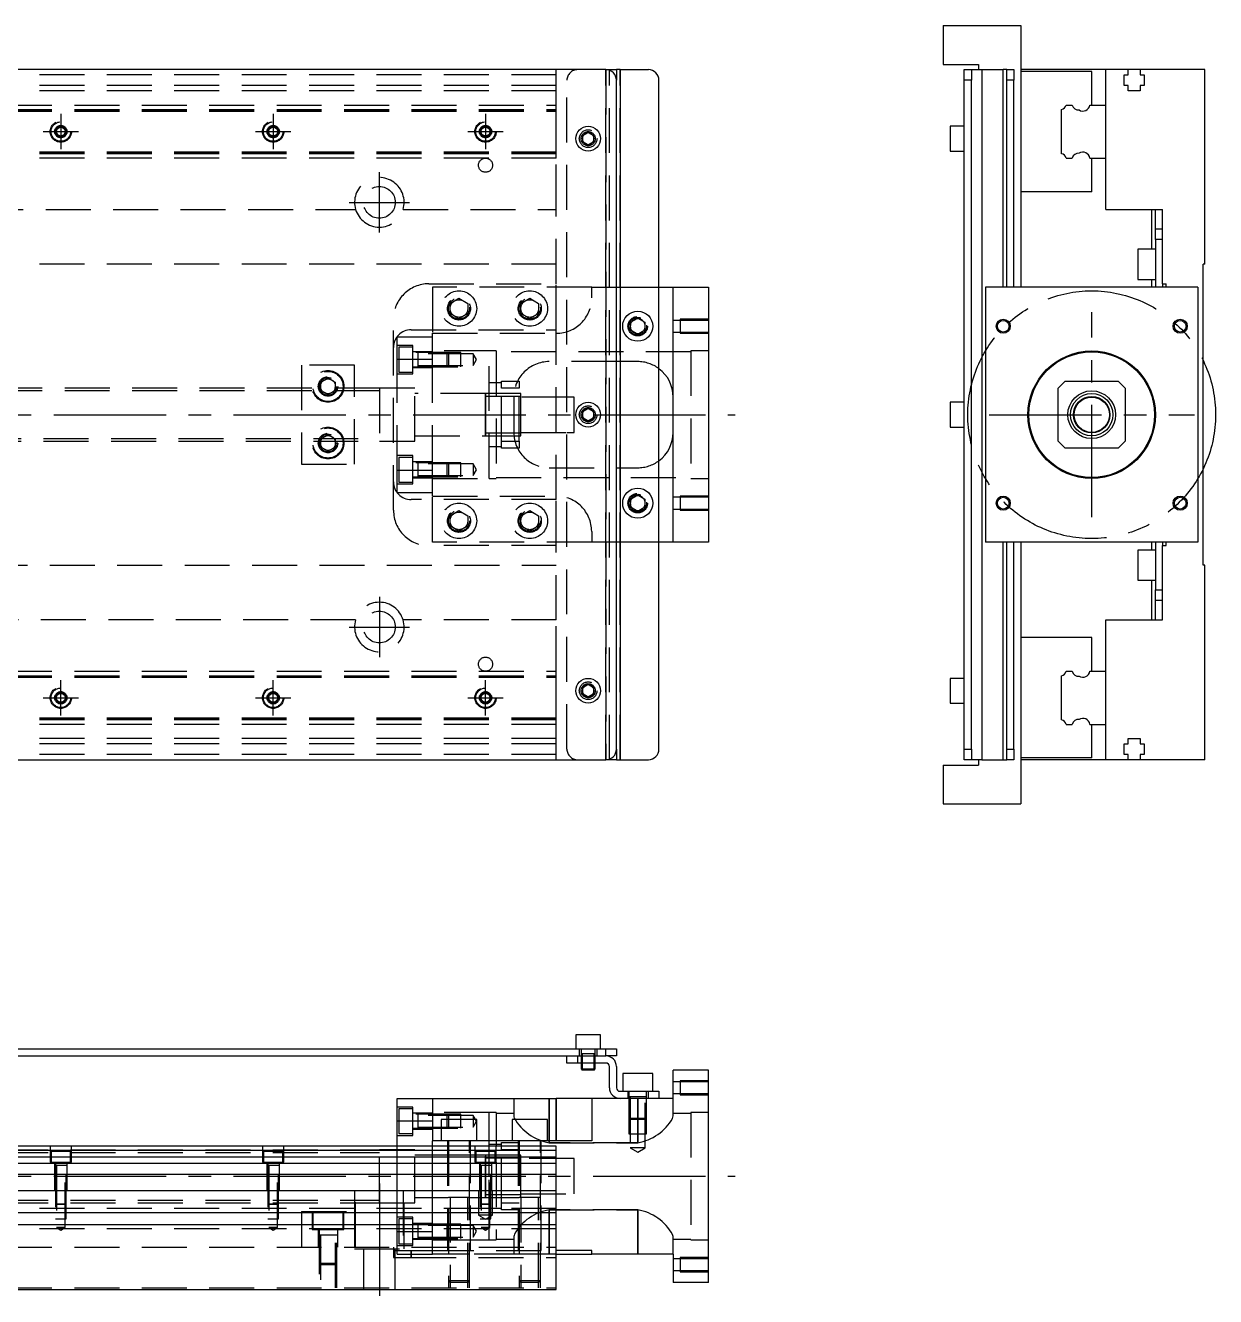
# Model space of a CAD drawing. Extents: x -21 to 663, y -288 to 112.
# Drawn here: x 327 to 663.3, y -249.2 to 110 of the extents above; entities that cross this region are included whole.
import ezdxf

# ---------------------------------------------------------------- set-up
doc = ezdxf.new("R2010")
doc.units = 0
doc.linetypes.add('CENTER', pattern=[50.8, 31.75, -6.35, 6.35, -6.35])
doc.linetypes.add('DASHED', pattern=[19.05, 12.7, -6.35])
doc.layers.get('0').update_dxf_attribs({"linetype": 'CONTINUOUS'})
doc.layers.add('CENTER', color=1, linetype='CENTER')

msp = doc.modelspace()

# ---------------------------------------------------------------- linework, layer by layer
at = {"color": 7, "linetype": 'CONTINUOUS'}
for p, q in [((586.27, 110), (586.27, 99)), ((586.27, 110), (608.27, 110)), ((608.27, 110), (608.27, 36)), ((491, 97.5), (3, 97.5)), ((491, 97.5), (494, 97.5)), ((494, 97.5), (494, 94.5)), ((495, 97.5), (494, 97.5)), ((495, 97.5), (495, -97.5)), ((495, 97.5), (503, 97.5)), ((586.27, 99), (596.27, 99)), ((592.27, 97.5), (594.27, 97.5)), ((592.27, 94.5), (592.27, 97.5)), ((594.27, 97.5), (597.27, 97.5)), ((594.27, 97.5), (594.27, 94.5)), ((596.27, 99), (596.27, 97.5)), ((597.27, 97.5), (597.27, -97.5)), ((597.27, 97.5), (603.27, 97.5)), ((603.27, 36), (603.27, 97.5)), ((604.27, 97.5), (603.27, 97.5)), ((604.27, 97.5), (606.27, 97.5)), ((604.27, 94.5), (604.27, 97.5)), ((606.27, 97.5), (606.27, 94.5)), ((632.27, 97.5), (608.27, 97.5)), ((628.27, 97), (608.27, 97)), ((628.27, 87.5), (628.27, 97)), ((632.27, 87.5), (632.27, 97.5)), ((638.57, 97.5), (632.27, 97.5)), ((641.97, 97.5), (638.57, 97.5)), ((638.57, 96), (638.57, 97.5)), ((641.97, 97.5), (641.97, 96)), ((660.27, 97.5), (641.97, 97.5)), ((660.27, 42.5), (660.27, 97.5)), ((494, -94.5), (494, 94.5)), ((506, -94.5), (506, 94.5)), ((594.27, 94.5), (592.27, 94.5)), ((592.27, -94.5), (592.27, 94.5)), ((594.27, -94.5), (594.27, 94.5)), ((606.27, 94.5), (604.27, 94.5)), ((604.27, 36), (604.27, 94.5)), ((606.27, 36), (606.27, 94.5)), ((637.42, 96), (638.57, 96)), ((637.42, 93), (637.42, 96)), ((641.97, 96), (643.12, 96)), ((643.12, 96), (643.12, 93)), ((638.57, 93), (637.42, 93)), ((638.57, 91.5), (638.57, 93)), ((641.97, 91.5), (638.57, 91.5)), ((641.97, 93), (641.97, 91.5)), ((643.12, 93), (641.97, 93)), ((619.77, 73.752272), (619.77, 86.247728)), ((621.022272, 87.5), (622.79668, 87.5)), ((627.747372, 87.5), (632.27, 87.5)), ((632.27, 72.5), (632.27, 87.5)), ((632.27, 72.5), (632.27, 87.5)), ((484.5, 78.866026), (486, 79.73205)), ((486, 79.73205), (487.5, 78.866026)), ((588.27, 81.5), (588.27, 78)), ((592.27, 81.5), (588.27, 81.5)), ((484.5, 77.133974), (484.5, 78.866026)), ((486, 76.26795), (484.5, 77.133974)), ((487.5, 77.133974), (486, 76.26795)), ((487.5, 78.866026), (487.5, 77.133974)), ((588.27, 78), (588.27, 74.5)), ((588.27, 74.5), (592.27, 74.5)), ((621.022272, 72.5), (622.79668, 72.5)), ((627.747372, 72.5), (632.27, 72.5)), ((628.27, 63), (628.27, 72.5)), ((632.27, 58), (632.27, 72.5)), ((628.27, 63), (608.27, 63)), ((632.27, 58), (648.27, 58)), ((645.27, 46.75), (645.27, 58)), ((646.27, 52.5), (646.27, 58)), ((648.27, 37), (648.27, 58)), ((646.27, 52.5), (648.27, 52.5)), ((646.27, 49.5), (646.27, 52.5)), ((641.27, 46.75), (641.27, 42.5)), ((646.27, 46.75), (641.27, 46.75)), ((648.27, 49.5), (646.27, 49.5)), ((646.27, 49.5), (646.27, 36)), ((641.27, 42.5), (641.27, 38.25)), ((660.27, 42.5), (659.77, 42.5)), ((659.77, -42.5), (659.77, 42.5)), ((506, 36), (510, 36)), ((510, 36), (520, 36)), ((510, -36), (510, 36)), ((520, 36), (520, -36)), ((658.27, 36), (598.27, 36)), ((598.27, 36), (598.27, -36)), ((641.27, 38.25), (646.27, 38.25)), ((645.27, 36), (645.27, 38.25)), ((648.27, 37), (649.27, 37)), ((648.27, 37), (648.27, 36)), ((649.27, 36), (649.27, 37)), ((658.27, 36), (658.27, -36)), ((498, 26.1547), (500, 27.309402)), ((498, 23.8453), (498, 26.1547)), ((500, 27.309402), (502, 26.1547)), ((502, 26.1547), (502, 23.8453)), ((500, 22.690598), (498, 23.8453)), ((502, 23.8453), (500, 22.690598)), ((620.77, 9.5), (618.77, 7.5)), ((618.77, -7.5), (618.77, 7.5)), ((620.77, 9.5), (635.77, 9.5)), ((637.77, 7.5), (635.77, 9.5)), ((637.77, 7.5), (637.77, -7.5)), ((484.5, 0.866026), (486, 1.73205)), ((484.5, -0.866026), (484.5, 0.866026)), ((486, 1.73205), (487.5, 0.866026)), ((487.5, 0.866026), (487.5, -0.866026)), ((588.27, 3.5), (588.27, 0)), ((592.27, 3.5), (588.27, 3.5)), ((588.27, 0), (588.27, -3.5)), ((486, -1.73205), (484.5, -0.866026)), ((487.5, -0.866026), (486, -1.73205)), ((588.27, -3.5), (592.27, -3.5)), ((618.77, -7.5), (620.77, -9.5)), ((635.77, -9.5), (620.77, -9.5)), ((635.77, -9.5), (637.77, -7.5)), ((498, -23.8453), (500, -22.690598)), ((498, -26.1547), (498, -23.8453)), ((500, -22.690598), (502, -23.8453)), ((502, -23.8453), (502, -26.1547)), ((500, -27.309402), (498, -26.1547)), ((502, -26.1547), (500, -27.309402)), ((510, -36), (506, -36)), ((520, -36), (510, -36)), ((658.27, -36), (598.27, -36)), ((603.27, -97.5), (603.27, -36)), ((604.27, -94.5), (604.27, -36)), ((606.27, -94.5), (606.27, -36)), ((608.27, -36), (608.27, -110)), ((641.27, -38.25), (641.27, -42.5)), ((646.27, -38.25), (641.27, -38.25)), ((645.27, -38.25), (645.27, -36)), ((646.27, -36), (646.27, -49.5)), ((648.27, -36), (648.27, -37)), ((648.27, -58), (648.27, -37)), ((648.27, -37), (649.27, -37)), ((649.27, -37), (649.27, -36)), ((641.27, -42.5), (641.27, -46.75)), ((660.27, -42.5), (659.77, -42.5)), ((660.27, -97.5), (660.27, -42.5)), ((641.27, -46.75), (646.27, -46.75)), ((645.27, -58), (645.27, -46.75)), ((646.27, -52.5), (646.27, -49.5)), ((646.27, -49.5), (648.27, -49.5)), ((648.27, -52.5), (646.27, -52.5)), ((646.27, -58), (646.27, -52.5)), ((632.27, -72.5), (632.27, -58)), ((632.27, -58), (648.27, -58)), ((628.27, -63), (608.27, -63)), ((628.27, -72.5), (628.27, -63)), ((588.27, -74.5), (588.27, -78)), ((592.27, -74.5), (588.27, -74.5)), ((619.77, -86.247728), (619.77, -73.752272)), ((621.022272, -72.5), (622.79668, -72.5)), ((627.747372, -72.5), (632.27, -72.5)), ((632.27, -87.5), (632.27, -72.5)), ((632.27, -87.5), (632.27, -72.5)), ((484.5, -77.133974), (486, -76.26795)), ((484.5, -78.866026), (484.5, -77.133974)), ((486, -79.73205), (484.5, -78.866026)), ((486, -76.26795), (487.5, -77.133974)), ((487.5, -78.866026), (486, -79.73205)), ((487.5, -77.133974), (487.5, -78.866026)), ((588.27, -78), (588.27, -81.5)), ((588.27, -81.5), (592.27, -81.5)), ((621.022272, -87.5), (622.79668, -87.5)), ((627.747372, -87.5), (632.27, -87.5)), ((628.27, -97), (628.27, -87.5)), ((632.27, -97.5), (632.27, -87.5)), ((637.42, -93), (638.57, -93)), ((637.42, -96), (637.42, -93)), ((638.57, -91.5), (641.97, -91.5)), ((638.57, -93), (638.57, -91.5)), ((641.97, -91.5), (641.97, -93)), ((641.97, -93), (643.12, -93)), ((643.12, -93), (643.12, -96)), ((494, -94.5), (494, -97.5)), ((592.27, -94.5), (594.27, -94.5)), ((592.27, -97.5), (592.27, -94.5)), ((594.27, -94.5), (594.27, -97.5)), ((604.27, -94.5), (606.27, -94.5)), ((604.27, -97.5), (604.27, -94.5)), ((606.27, -94.5), (606.27, -97.5)), ((638.57, -96), (637.42, -96)), ((638.57, -97.5), (638.57, -96)), ((641.97, -96), (641.97, -97.5)), ((643.12, -96), (641.97, -96)), ((3, -97.5), (491, -97.5)), ((494, -97.5), (491, -97.5)), ((494, -97.5), (495, -97.5)), ((495, -97.5), (503, -97.5)), ((586.27, -99), (596.27, -99)), ((586.27, -99), (586.27, -110)), ((594.27, -97.5), (592.27, -97.5)), ((597.27, -97.5), (594.27, -97.5)), ((596.27, -97.5), (596.27, -99)), ((597.27, -97.5), (603.27, -97.5)), ((603.27, -97.5), (604.27, -97.5)), ((606.27, -97.5), (604.27, -97.5)), ((628.27, -97), (608.27, -97)), ((632.27, -97.5), (608.27, -97.5)), ((638.57, -97.5), (632.27, -97.5)), ((641.97, -97.5), (638.57, -97.5)), ((660.27, -97.5), (641.97, -97.5)), ((586.27, -110), (608.27, -110)), ((489.5, -175.199332), (482.5, -175.199332)), ((482.5, -175.199332), (482.5, -179.199332)), ((489.5, -179.199332), (489.5, -175.199332)), ((322, -179.2), (491, -179.2)), ((491, -181.199332), (491, -179.199332)), ((491, -179.199332), (494, -179.199332)), ((494, -179.199332), (494, -181.199332)), ((322, -181.2), (483, -181.2)), ((480, -183.199332), (480, -181.199332)), ((483, -181.199332), (483, -183.199332)), ((483, -181.199332), (491, -181.199332)), ((483, -181.199332), (491, -181.199332)), ((494, -181.199332), (491, -181.199332)), ((483, -183.199332), (480, -183.199332)), ((491, -183.199332), (483, -183.199332)), ((484, -183.199332), (484, -184.849332)), ((484, -184.849332), (488, -184.849332)), ((484, -184.849332), (484.35, -185.199332)), ((484.35, -183.199332), (484.35, -185.199332)), ((487.65, -185.199332), (484.35, -185.199332)), ((487.65, -185.199332), (487.65, -183.199332)), ((487.65, -185.199332), (488, -184.849332)), ((488, -184.849332), (488, -183.199332)), ((492, -190.199332), (492, -184.199332)), ((494, -184.199332), (494, -190.199332)), ((504.25, -186.199332), (495.75, -186.199332)), ((495.75, -186.199332), (495.75, -191.199332)), ((504.25, -191.199332), (504.25, -186.199332)), ((510, -193.199332), (510, -185.199332)), ((520, -185.199332), (510, -185.199332)), ((520, -245.199332), (520, -185.199332)), ((432, -199.546856), (432, -193.199332)), ((432, -193.199332), (442, -193.199332)), ((442, -193.199332), (442, -205.199332)), ((442, -193.199332), (477, -193.199332)), ((477, -205.199332), (477, -193.199332)), ((487, -193.199332), (477, -193.199332)), ((487, -193.199332), (487, -205.199332)), ((495, -193.199332), (487, -193.199332)), ((495, -191.199332), (503, -191.199332)), ((503, -193.199332), (495, -193.199332)), ((503, -193.199332), (503, -191.199332)), ((503, -191.199332), (506, -191.199332)), ((506, -193.199332), (503, -193.199332)), ((506, -191.199332), (506, -193.199332)), ((510, -193.199332), (506, -193.199332)), ((432, -199.546856), (442, -199.546856)), ((432, -206.699332), (432, -199.546856)), ((454.5, -199.199332), (444.5, -199.199332)), ((444.5, -199.199332), (444.5, -205.199332)), ((454.5, -205.199332), (454.5, -199.199332)), ((474.5, -199.199332), (464.5, -199.199332)), ((464.5, -199.199332), (464.5, -205.199332)), ((474.5, -205.199332), (474.5, -199.199332)), ((477, -206.7), (315.5, -206.7)), ((477, -207.952272), (315.5, -207.952272)), ((442, -206.699332), (442, -205.199332)), ((487, -205.199332), (442, -205.199332)), ((477, -247.199332), (477, -206.699332)), ((315.5, -209.72668), (477, -209.72668)), ((477, -211.623076), (315.5, -211.623076)), ((457, -214.999278), (457, -209.499332)), ((458, -210.074332), (457, -210.074332)), ((459.75, -210.074332), (458, -210.074332)), ((461.5, -210.074332), (459.75, -210.074332)), ((466.5, -210.074332), (461.5, -210.074332)), ((467, -210.074332), (466.5, -210.074332)), ((477, -214.677372), (315.5, -214.677372)), ((457, -221.199338), (457, -214.999278)), ((17, -219.2), (477, -219.2)), ((457, -220.324332), (467, -220.324332)), ((477, -225.5), (17, -225.5)), ((477, -228.9), (17, -228.9)), ((487, -236.199332), (477, -236.199332)), ((487, -237.199332), (487, -236.199332)), ((477, -237.199332), (487, -237.199332)), ((510, -237.199332), (487, -237.199332)), ((510, -237.199332), (510, -245.199332)), ((17, -247.2), (477, -247.2)), ((520, -245.199332), (510, -245.199332))]:
    msp.add_line(p, q, dxfattribs=at)
at = {"color": 3, "linetype": 'DASHED'}
for p, q in [((477, 87.5), (477, 97.5)), ((491, -97.5), (491, 97.5)), ((491, 97.5), (491, -97.5)), ((492, -97.5), (492, 97.5)), ((495, -97.5), (495, 97.5)), ((477, 96), (17, 96)), ((480, -94.5), (480, 94.5)), ((477, 93), (17, 93)), ((477, 91.5), (17, 91.5)), ((17, 87.5), (477, 87.5)), ((17, 86.247728), (477, 86.247728)), ((477, 86.247728), (477, 87.5)), ((477, 73.752272), (477, 86.247728)), ((17, 86.1147), (477, 86.1147)), ((17, 86.1), (477, 86.1)), ((17, 85.8), (477, 85.8)), ((335.75, 80.721688), (337, 81.443376)), ((335.75, 79.278312), (335.75, 80.721688)), ((337, 78.556624), (335.75, 79.278312)), ((337, 81.443376), (338.25, 80.721688)), ((338.25, 79.278312), (337, 78.556624)), ((338.25, 80.721688), (338.25, 79.278312)), ((338.477374, 80.25955), (338.5, 80)), ((395.5, 80), (395.516134, 80.21941)), ((395.75, 80.721688), (397, 81.443376)), ((395.75, 79.278312), (395.75, 80.721688)), ((397, 78.556624), (395.75, 79.278312)), ((397, 81.443376), (398.25, 80.721688)), ((398.25, 79.278312), (397, 78.556624)), ((398.25, 80.721688), (398.25, 79.278312)), ((455.75, 80.721688), (457, 81.443376)), ((455.75, 79.278312), (455.75, 80.721688)), ((457, 78.556624), (455.75, 79.278312)), ((457, 81.443376), (458.25, 80.721688)), ((458.25, 79.278312), (457, 78.556624)), ((458.25, 80.721688), (458.25, 79.278312)), ((458.477374, 80.25955), (458.5, 80)), ((487.973226, 78.326156), (488, 78)), ((477, 74.2), (17, 74.2)), ((477, 73.9), (17, 73.9)), ((477, 73.8853), (17, 73.8853)), ((477, 73.752272), (17, 73.752272)), ((477, 72.5), (17, 72.5)), ((477, 72.5), (477, 73.752272)), ((477, 58), (477, 72.5)), ((313.708204, 58), (420.291796, 58)), ((433.708204, 58), (477, 58)), ((477, 37), (477, 58)), ((477, 42.5), (29.1, 42.5)), ((441, 37), (477, 37)), ((442, 36), (442, 23)), ((487, 36), (442, 36)), ((477, 24), (477, 37)), ((487, 33), (487, 36)), ((487, 36), (494, 36)), ((494, 36), (506, 36)), ((447, 31.443376), (449.5, 32.886752)), ((449.5, 32.886752), (452, 31.443376)), ((467, 31.443376), (469.5, 32.886752)), ((469.5, 32.886752), (472, 31.443376)), ((447, 28.556624), (447, 31.443376)), ((452, 31.443376), (452, 28.556624)), ((452.477798, 30.364306), (452.5, 30)), ((467, 28.556624), (467, 31.443376)), ((472, 31.443376), (472, 28.556624)), ((472.477798, 30.364306), (472.5, 30)), ((431, -27), (431, 27)), ((449.5, 27.113248), (447, 28.556624)), ((452, 28.556624), (449.5, 27.113248)), ((469.5, 27.113248), (467, 28.556624)), ((472, 28.556624), (469.5, 27.113248)), ((502.483582, 25.286038), (502.5, 25)), ((512, 26.65), (510, 26.65)), ((512, 26.999994), (512, 23.000006)), ((520, 26.999994), (512, 26.999994)), ((520, 26.65), (512, 26.65)), ((432, 22), (442, 22)), ((432, 15.652476), (432, 22)), ((436, 24), (477, 24)), ((442, 15.652476), (442, 23)), ((442, 23), (477, 23)), ((442, 15.652476), (442, 22)), ((477, -24), (477, 24)), ((510, 23.35), (512, 23.35)), ((512, 23.35), (520, 23.35)), ((512, 23.000006), (520, 23.000006)), ((436.5, 19.55635), (432, 19.55635)), ((432.5, 19.05635), (432.5, 12.05635)), ((436.5, 19.05635), (432.5, 19.05635)), ((436.5, 11.55635), (436.5, 19.55635)), ((458, 18), (442, 18)), ((458, 18), (442, 18)), ((458, -18), (458, 18)), ((460, 18), (458, 18)), ((460, 18), (460, -18)), ((515, 18), (515, -18)), ((520, 18), (515, 18)), ((432, 15.652476), (442, 15.652476)), ((432, -15.652476), (432, 15.652476)), ((442, 17.80635), (436.5, 17.80635)), ((450, 17.556344), (436.5, 17.556344)), ((437.9, 17.556354), (437.9, 13.556344)), ((453.5, 17.20635), (437.9, 17.20635)), ((442, -15.652476), (442, 15.652476)), ((442, -15.652476), (442, 15.652476)), ((446.15, 13.55635), (446.15, 17.55635)), ((446.5, 17.20635), (446.15, 17.55635)), ((446.5, 17.20635), (446.5, 13.90635)), ((450, 13.556354), (450, 17.556344)), ((453.5, 17.20635), (453.5, 13.90635)), ((454.452628, 15.55635), (453.5, 17.20635)), ((453.5, 13.90635), (454.452628, 15.55635)), ((515, 17.75), (460, 17.75)), ((494, 15), (475, 15)), ((500, 15), (494, 15)), ((420, 14), (405, 14)), ((405, 14), (405, -14)), ((420, -14), (420, 14)), ((432, 11.55635), (436.5, 11.55635)), ((432.5, 12.05635), (436.5, 12.05635)), ((436.5, 13.556354), (450, 13.556354)), ((436.5, 13.30635), (442, 13.30635)), ((437.9, 13.90635), (453.5, 13.90635)), ((446.15, 13.55635), (446.5, 13.90635)), ((427.005, 7.5), (275, 7.5)), ((410, 8), (410.018502, 8.303588)), ((410.5, 9.1547), (412.5, 10.309402)), ((410.5, 6.8453), (410.5, 9.1547)), ((412.5, 10.309402), (414.5, 9.1547)), ((414.5, 9.1547), (414.5, 6.8453)), ((437, 7.5), (427.005, 7.5)), ((427.005, 7.5), (427.005, -7.5)), ((437, -7.5), (437, 7.5)), ((437, -7.5), (437, 7.5)), ((461.5, 9), (458, 9)), ((461.5, 9.5), (466.5, 9.5)), ((461.5, 7.5), (461.5, 9.5)), ((461.5, -7.5), (461.5, 7.5)), ((466.5, 7.5), (461.5, 7.5)), ((466.5, 9.5), (466.5, 7.5)), ((466.5, -7.5), (466.5, 7.5)), ((427, 6.75), (275, 6.75)), ((412.5, 5.690598), (410.5, 6.8453)), ((414.5, 6.8453), (412.5, 5.690598)), ((457.005, 6), (437, 6)), ((456.995, 6), (437, 6)), ((466.5, 6), (456.995, 6)), ((457.005, 6), (456.995, 6)), ((457, -6.000006), (457, 6.000006)), ((457, 5.125), (457, 6.000006)), ((457, 5.325034), (457, 6)), ((457, 6), (457, -6)), ((457, 5.125), (457, -5.125)), ((467, 5.125), (457, 5.125)), ((466.5, 6), (457.005, 6)), ((465, 5), (465, -5)), ((467, 6), (466.5, 6)), ((467, -6), (467, 6)), ((480, 5), (467, 5)), ((482, 5), (480, 5)), ((482, -5), (482, 5)), ((484, 0), (484.023172, 0.30356)), ((275, -6.75), (427, -6.75)), ((410.5, -6.8453), (412.5, -5.690598)), ((410.5, -9.1547), (410.5, -6.8453)), ((412.5, -5.690598), (414.5, -6.8453)), ((414.5, -6.8453), (414.5, -9.1547)), ((437, -6), (457.005, -6)), ((437, -6), (456.995, -6)), ((456.995, -6), (466.5, -6)), ((456.995, -6), (457.005, -6)), ((457, -6.000006), (457, -5.125)), ((457, -5.125), (467, -5.125)), ((457, -6), (457, -5.325218)), ((457.005, -6), (466.5, -6)), ((466.5, -6), (467, -6)), ((467, -5), (480, -5)), ((480, -5), (482, -5)), ((275, -7.5), (427.005, -7.5)), ((412.5, -10.309402), (410.5, -9.1547)), ((414.5, -9.1547), (412.5, -10.309402)), ((414.983582, -7.713962), (415, -8)), ((427.005, -7.5), (437, -7.5)), ((458, -9), (461.5, -9)), ((461.5, -7.5), (466.5, -7.5)), ((461.5, -9.5), (461.5, -7.5)), ((466.5, -9.5), (461.5, -9.5)), ((466.5, -7.5), (466.5, -9.5)), ((405, -14), (420, -14)), ((436.5, -11.55635), (432, -11.55635)), ((432.5, -12.05635), (432.5, -19.05635)), ((436.5, -12.05635), (432.5, -12.05635)), ((436.5, -19.55635), (436.5, -11.55635)), ((442, -13.30635), (436.5, -13.30635)), ((450, -13.556354), (436.5, -13.556347)), ((437.9, -13.556344), (437.9, -17.556354)), ((453.5, -13.90635), (437.9, -13.90635)), ((446.15, -17.55635), (446.15, -13.55635)), ((446.5, -13.90635), (446.15, -13.55635)), ((446.5, -13.90635), (446.5, -17.20635)), ((450, -17.556344), (450, -13.556354)), ((453.5, -13.90635), (453.5, -17.20635)), ((454.452628, -15.55635), (453.5, -13.90635)), ((432, -15.652476), (442, -15.652476)), ((432, -22), (432, -15.652476)), ((436.5, -17.556351), (450, -17.556344)), ((436.5, -17.80635), (442, -17.80635)), ((437.9, -17.20635), (453.5, -17.20635)), ((442, -22), (442, -15.652476)), ((442, -23), (442, -15.652476)), ((446.15, -17.55635), (446.5, -17.20635)), ((453.5, -17.20635), (454.452628, -15.55635)), ((460, -17.75), (515, -17.75)), ((475, -15), (494, -15)), ((494, -15), (500, -15)), ((432, -19.55635), (436.5, -19.55635)), ((432.5, -19.05635), (436.5, -19.05635)), ((442, -18), (458, -18)), ((442, -18), (458, -18)), ((458, -18), (460, -18)), ((515, -18), (520, -18)), ((432, -22), (442, -22)), ((477, -24), (436, -24)), ((442, -23), (477, -23)), ((442, -36), (442, -23)), ((477, -37), (477, -24)), ((502.483582, -24.713962), (502.5, -25)), ((512, -23.35), (510, -23.35)), ((512, -23.000006), (512, -26.999994)), ((520, -23.000006), (512, -23.000006)), ((520, -23.35), (512, -23.35)), ((447, -28.556624), (449.5, -27.113248)), ((447, -31.443376), (447, -28.556624)), ((449.5, -27.113248), (452, -28.556624)), ((452, -28.556624), (452, -31.443376)), ((467, -28.556624), (469.5, -27.113248)), ((467, -31.443376), (467, -28.556624)), ((469.5, -27.113248), (472, -28.556624)), ((472, -28.556624), (472, -31.443376)), ((510, -26.65), (512, -26.65)), ((512, -26.65), (520, -26.65)), ((512, -26.999994), (520, -26.999994)), ((446.5, -30), (446.520026, -29.653944)), ((449.5, -32.886752), (447, -31.443376)), ((452, -31.443376), (449.5, -32.886752)), ((466.5, -30), (466.520026, -29.653944)), ((469.5, -32.886752), (467, -31.443376)), ((472, -31.443376), (469.5, -32.886752)), ((487, -33), (487, -36)), ((477, -37), (441, -37)), ((487, -36), (442, -36)), ((477, -58), (477, -37)), ((494, -36), (487, -36)), ((506, -36), (494, -36)), ((29.1, -42.5), (477, -42.5)), ((420.291796, -58), (313.708204, -58)), ((477, -58), (433.708204, -58)), ((477, -72.5), (477, -58)), ((17, -72.5), (477, -72.5)), ((17, -73.752272), (477, -73.752272)), ((17, -73.8853), (477, -73.8853)), ((17, -73.9), (477, -73.9)), ((17, -74.2), (477, -74.2)), ((477, -73.752272), (477, -72.5)), ((477, -86.247728), (477, -73.752272)), ((335.75, -79.278312), (337, -78.556624)), ((337, -78.556624), (338.25, -79.278312)), ((395.75, -79.278312), (397, -78.556624)), ((397, -78.556624), (398.25, -79.278312)), ((455.75, -79.278312), (457, -78.556624)), ((457, -78.556624), (458.25, -79.278312)), ((484, -78), (484.030168, -77.653934)), ((335.75, -80.721688), (335.75, -79.278312)), ((337, -81.443376), (335.75, -80.721688)), ((338.25, -80.721688), (337, -81.443376)), ((338.25, -79.278312), (338.25, -80.721688)), ((338.477374, -79.74045), (338.5, -80)), ((395.5, -80), (395.516134, -79.78059)), ((395.75, -80.721688), (395.75, -79.278312)), ((397, -81.443376), (395.75, -80.721688)), ((398.25, -80.721688), (397, -81.443376)), ((398.25, -79.278312), (398.25, -80.721688)), ((455.75, -80.721688), (455.75, -79.278312)), ((457, -81.443376), (455.75, -80.721688)), ((458.25, -80.721688), (457, -81.443376)), ((458.25, -79.278312), (458.25, -80.721688)), ((458.477374, -79.74045), (458.5, -80)), ((477, -85.8), (17, -85.8)), ((477, -86.1), (17, -86.1)), ((477, -86.1147), (17, -86.1147)), ((477, -86.247728), (17, -86.247728)), ((477, -87.5), (17, -87.5)), ((477, -87.5), (477, -86.247728)), ((477, -97.5), (477, -87.5)), ((477, -91.5), (17, -91.5)), ((477, -93), (17, -93)), ((477, -96), (17, -96)), ((483.5, -179.199332), (483.5, -181.199332)), ((484, -179.199332), (484, -183.199332)), ((488, -183.199332), (488, -179.199332)), ((488.5, -181.199332), (488.5, -179.199332)), ((480, -181.199332), (483, -181.199332)), ((488.000006, -180.599332), (483.999994, -180.599332)), ((488.000006, -180.599332), (483.999994, -180.599332)), ((484.000006, -181.199332), (484.000006, -183.199332)), ((484.35, -180.599332), (484.35, -183.199332)), ((487.65, -183.199332), (487.65, -180.599332)), ((487.999994, -183.199332), (487.999994, -181.199332)), ((512, -188.549332), (510, -188.549332)), ((512, -188.199338), (512, -192.199326)), ((520, -188.199338), (512, -188.199338)), ((520, -188.549332), (512, -188.549332)), ((465, -193.199332), (465, -198.16811)), ((475, -205.709206), (475, -193.199332)), ((475, -193.199332), (475, -205.199332)), ((477, -193.199332), (477, -205.199332)), ((497.25, -191.199332), (497.25, -193.199332)), ((502.500006, -192.799332), (497.499994, -192.799332)), ((497.500006, -191.199332), (497.500006, -203.199332)), ((497.9, -192.799332), (497.9, -207.199332)), ((500, -193.199332), (500, -205.709206)), ((500, -199.199332), (500, -193.199332)), ((502.1, -207.199332), (502.1, -192.799332)), ((502.499994, -203.199332), (502.499994, -191.199332)), ((510, -191.849332), (512, -191.849332)), ((510, -198.16811), (510, -193.199332)), ((512, -191.849332), (520, -191.849332)), ((512, -192.199326), (520, -192.199326)), ((436.5, -195.642982), (432, -195.642982)), ((432.5, -196.142982), (432.5, -199.642982)), ((436.5, -196.142982), (432.5, -196.142982)), ((436.5, -203.642982), (436.5, -195.642982)), ((442, -197.392982), (436.5, -197.392982)), ((458, -197.199332), (442, -197.199332)), ((458, -205.199332), (458, -197.199332)), ((460, -197.199332), (458, -197.199332)), ((460, -197.199332), (460, -206.699332)), ((465, -197.449332), (460, -197.449332)), ((515, -197.449332), (510, -197.449332)), ((515, -197.199332), (515, -233.199332)), ((520, -197.199332), (515, -197.199332)), ((432.5, -199.642982), (432.5, -203.142982)), ((450, -197.642988), (436.5, -197.642981)), ((437.9, -197.642978), (437.9, -201.642988)), ((453.5, -197.992982), (437.9, -197.992982)), ((446.15, -199.199332), (446.15, -197.642982)), ((446.5, -197.992982), (446.15, -197.642982)), ((446.15, -199.642982), (446.15, -199.199332)), ((446.15, -201.642982), (446.15, -199.642982)), ((446.5, -197.992982), (446.5, -199.199332)), ((446.5, -199.199332), (446.5, -199.642982)), ((446.5, -199.642982), (446.5, -201.292982)), ((450, -199.199332), (450, -197.642988)), ((450, -201.642978), (450, -199.199332)), ((453.5, -197.992982), (453.5, -201.292982)), ((454.452628, -199.642982), (453.5, -197.992982)), ((453.5, -201.292982), (454.452628, -199.642982)), ((465, -198.16811), (465.034792, -198.435032)), ((465.034792, -198.435032), (465.13642, -198.740558)), ((497.5, -198.799332), (502.5, -198.799332)), ((497.5, -198.799332), (497.9, -199.199332)), ((502.1, -199.199332), (497.9, -199.199332)), ((500, -205.709206), (500, -199.199332)), ((502.1, -199.199332), (502.5, -198.799332)), ((509.823178, -198.83366), (509.954746, -198.476042)), ((509.954746, -198.476042), (510, -198.16811)), ((432, -203.642982), (436.5, -203.642982)), ((432.5, -203.142982), (436.5, -203.142982)), ((436.5, -201.642985), (450, -201.642978)), ((436.5, -201.892982), (442, -201.892982)), ((437.9, -201.292982), (453.5, -201.292982)), ((446.15, -201.642982), (446.5, -201.292982)), ((497.500006, -203.199332), (502.499994, -203.199332)), ((54, -207.699332), (427.005, -207.699332)), ((334, -206.7), (334, -211.2)), ((339.75, -208.2), (334.25, -208.2)), ((334.25, -208.2), (334.25, -211.2)), ((339.75, -211.2), (339.75, -208.2)), ((340, -211.2), (340, -206.7)), ((394, -206.7), (394, -211.2)), ((399.75, -208.2), (394.25, -208.2)), ((394.25, -208.2), (394.25, -211.2)), ((399.75, -211.2), (399.75, -208.2)), ((400, -211.2), (400, -206.7)), ((437, -207.699332), (426.995, -207.699332)), ((427, -222.699338), (427, -207.699326)), ((432, -219.199332), (432, -206.699332)), ((437, -222.699332), (437, -207.699332)), ((442, -219.199332), (442, -206.699332)), ((446.25, -205.199332), (446.25, -236.199332)), ((446.499923, -205.199332), (446.500006, -246.699332)), ((452.499994, -246.699332), (452.500077, -205.199332)), ((452.75, -236.199332), (452.75, -205.199332)), ((454, -206.7), (454, -211.2)), ((459.75, -208.2), (454.25, -208.2)), ((454.25, -208.2), (454.25, -211.2)), ((458, -206.699332), (458, -205.199332)), ((461.5, -206.199332), (458, -206.199332)), ((458, -208.199332), (458, -206.699332)), ((458, -215.199332), (458, -208.199332)), ((459.75, -211.2), (459.75, -208.2)), ((460, -211.2), (460, -206.7)), ((461.5, -205.699332), (466.5, -205.699332)), ((461.5, -206.699332), (461.5, -205.699332)), ((461.5, -207.699332), (461.5, -206.699332)), ((466.5, -207.699332), (461.5, -207.699332)), ((461.5, -222.699332), (461.5, -207.699332)), ((466.25, -205.199332), (466.25, -236.199332)), ((466.499923, -205.199332), (466.500006, -246.699332)), ((472.499994, -246.699332), (472.500077, -205.199332)), ((472.75, -236.199332), (472.75, -205.199332)), ((475, -205.199332), (475, -205.709206)), ((475, -205.709206), (500, -205.709206)), ((500, -205.709206), (475, -205.709206)), ((502.1, -207.199332), (497.9, -207.199332)), ((497.9, -207.199332), (500, -208.411768)), ((500, -208.411768), (502.1, -207.199332)), ((54, -208.449332), (427, -208.449332)), ((334, -211.2), (340, -211.2)), ((335.25, -211.2), (335.25, -219.2)), ((335.500006, -211.2), (335.500006, -227.2)), ((338.499994, -227.2), (338.499994, -211.2)), ((338.75, -219.2), (338.75, -211.2)), ((394, -211.2), (400, -211.2)), ((395.25, -211.2), (395.25, -219.2)), ((395.500006, -211.2), (395.500006, -227.2)), ((398.499994, -227.2), (398.499994, -211.2)), ((398.75, -219.2), (398.75, -211.2)), ((442, -209.199332), (437, -209.199332)), ((446.5, -209.199332), (442, -209.199332)), ((452.5, -209.199332), (446.5, -209.199332)), ((454.25, -209.199332), (452.5, -209.199332)), ((454, -211.2), (460, -211.2)), ((457, -209.199332), (454.25, -209.199332)), ((455.25, -211.2), (455.25, -219.2)), ((455.500006, -211.2), (455.500006, -227.2)), ((457, -209.199332), (456.995, -209.199332)), ((457, -209.199332), (457, -209.200168)), ((458, -209.199332), (457, -209.199332)), ((457.005, -209.199332), (457, -209.199332)), ((457, -209.200168), (457, -214.999288)), ((459.75, -209.199332), (458, -209.199332)), ((458.499994, -227.2), (458.499994, -211.2)), ((458.75, -219.2), (458.75, -211.2)), ((461.5, -209.199332), (459.75, -209.199332)), ((460, -211.199332), (460, -233.199332)), ((466.5, -209.199332), (461.5, -209.199332)), ((467, -209.199332), (466.5, -209.199332)), ((467, -215.199332), (467, -209.199332)), ((482, -210.199332), (467, -210.199332)), ((482, -215.199332), (482, -210.199332)), ((338.500006, -212.2), (335.499994, -212.2)), ((335.75, -212.2), (335.75, -229.7)), ((338.25, -229.7), (338.25, -212.2)), ((398.500006, -212.2), (395.499994, -212.2)), ((395.75, -212.2), (395.75, -229.7)), ((398.25, -229.7), (398.25, -212.2)), ((458.500006, -212.2), (455.499994, -212.2)), ((455.75, -212.2), (455.75, -229.7)), ((457, -214.999288), (457, -215.39937)), ((457, -215.39937), (457, -221.199332)), ((458, -228.899332), (458, -215.199332)), ((458.25, -229.7), (458.25, -212.2)), ((467, -221.199332), (467, -215.199332)), ((482, -220.199332), (482, -215.199332)), ((54, -221.95), (427, -221.95)), ((54, -222.7), (427.005, -222.7)), ((420, -219.2), (420, -235.7)), ((420.291796, -235.2), (420.291796, -219.2)), ((426.995, -222.699332), (437, -222.699332)), ((432, -225.499332), (432, -219.199332)), ((433.708204, -219.2), (433.708204, -235.2)), ((434, -235.7), (434, -219.2)), ((437, -221.199332), (442, -221.199332)), ((442, -225.499332), (442, -219.199332)), ((442, -221.199332), (446.39999, -221.199332)), ((452.500006, -221.199332), (446.499994, -221.199332)), ((447, -221.199332), (447, -246.699332)), ((452, -246.699332), (452, -221.199332)), ((452.60001, -221.199332), (457.005, -221.199332)), ((455, -219.199332), (455, -226.199332)), ((456.995, -221.199332), (466.39999, -221.199332)), ((457, -221.198496), (457, -220.52556)), ((457, -221.199332), (457, -221.198496)), ((457.005, -221.199332), (466.5, -221.199332)), ((459, -226.199332), (459, -219.199332)), ((461.5, -222.699332), (466.5, -222.699332)), ((461.5, -224.699332), (461.5, -222.699332)), ((472.500006, -221.199332), (466.499994, -221.199332)), ((467, -220.199332), (482, -220.199332)), ((467, -221.199332), (467, -246.699332)), ((472, -246.699332), (472, -221.199332)), ((477, -224.35), (17, -224.35)), ((335.5, -222.95), (338.5, -222.95)), ((335.5, -222.95), (335.75, -223.2)), ((338.25, -223.2), (335.75, -223.2)), ((338.25, -223.2), (338.5, -222.95)), ((395.5, -222.95), (398.5, -222.95)), ((395.5, -222.95), (395.75, -223.2)), ((398.25, -223.2), (395.75, -223.2)), ((398.25, -223.2), (398.5, -222.95)), ((405, -225.2), (420, -225.2)), ((405, -225.2), (405, -235.2)), ((408, -225.2), (408, -230.2)), ((408.25, -225.2), (408.25, -225.5)), ((408.25, -225.5), (408.25, -228.9)), ((416.75, -225.5), (416.75, -225.2)), ((416.75, -228.9), (416.75, -225.5)), ((417, -230.2), (417, -225.2)), ((420, -225.2), (420, -235.2)), ((432, -228.899332), (432, -225.499332)), ((442, -228.899332), (442, -225.499332)), ((459, -226.199332), (455, -226.199332)), ((455, -226.199332), (457, -227.354032)), ((455.5, -222.95), (458.5, -222.95)), ((455.5, -222.95), (455.75, -223.2)), ((458.25, -223.2), (455.75, -223.2)), ((457, -227.354032), (459, -226.199332)), ((458, -224.199332), (461.5, -224.199332)), ((458.25, -223.2), (458.5, -222.95)), ((466.5, -224.699332), (461.5, -224.699332)), ((500, -224.689458), (475, -224.689458)), ((475, -224.689458), (500, -224.689458)), ((475, -237.199332), (475, -224.689458)), ((475, -224.689458), (475, -228.899332)), ((500, -224.689458), (500, -237.199332)), ((500, -237.199332), (500, -224.689458)), ((335.500006, -227.2), (338.499994, -227.2)), ((338.25, -229.7), (335.75, -229.7)), ((335.75, -229.7), (337, -230.421688)), ((337, -230.421688), (338.25, -229.7)), ((395.500006, -227.2), (398.499994, -227.2)), ((398.25, -229.7), (395.75, -229.7)), ((395.75, -229.7), (397, -230.421688)), ((397, -230.421688), (398.25, -229.7)), ((408.25, -228.9), (408.25, -230.2)), ((416.75, -230.2), (416.75, -228.9)), ((436.5, -226.755682), (432, -226.755682)), ((432, -230.851808), (432, -228.899332)), ((432.5, -227.255682), (432.5, -228.899332)), ((433.708204, -227.255682), (432.5, -227.255682)), ((432.5, -228.899332), (432.5, -230.755682)), ((436.5, -227.255682), (433.708204, -227.255682)), ((436.5, -234.755682), (436.5, -226.755682)), ((442, -228.505682), (436.5, -228.505682)), ((450, -228.755686), (436.5, -228.755686)), ((437.9, -228.755676), (437.9, -232.755686)), ((453.5, -229.105682), (437.9, -229.105682)), ((442, -236.199332), (442, -228.899332)), ((446.15, -228.899332), (446.15, -228.755682)), ((446.29365, -228.899332), (446.15, -228.755682)), ((446.15, -230.755682), (446.15, -228.899332)), ((446.5, -229.105682), (446.29365, -228.899332)), ((450, -228.899332), (450, -228.755686)), ((450, -232.755676), (450, -228.899332)), ((453.5, -229.105682), (453.5, -232.405682)), ((454.452628, -230.755682), (453.5, -229.105682)), ((455.500006, -227.2), (458.499994, -227.2)), ((458.25, -229.7), (455.75, -229.7)), ((455.75, -229.7), (457, -230.421688)), ((457, -230.421688), (458.25, -229.7)), ((458, -233.199332), (458, -228.899332)), ((475, -228.899332), (475, -236.199332)), ((477, -230.05), (17, -230.05)), ((408, -230.2), (417, -230.2)), ((409.75, -230.2), (409.75, -235.2)), ((415.000006, -231.8), (409.999994, -231.8)), ((409.999996, -230.2), (410.000006, -246.7)), ((410.4, -231.8), (410.4, -246.7)), ((414.6, -246.7), (414.6, -231.8)), ((414.999994, -246.7), (415.000004, -230.2)), ((415.25, -235.2), (415.25, -230.2)), ((432, -230.851808), (433.708204, -230.851808)), ((432, -235.199332), (432, -230.851808)), ((432.5, -230.755682), (432.5, -234.255682)), ((433.708204, -230.851808), (442, -230.851808)), ((436.5, -232.755676), (450, -232.755676)), ((436.5, -233.005682), (442, -233.005682)), ((437.9, -232.405682), (453.5, -232.405682)), ((442, -233.199332), (446.5, -233.199332)), ((446.15, -232.755682), (446.15, -230.755682)), ((446.15, -232.755682), (446.5, -232.405682)), ((446.5, -233.199332), (447, -233.199332)), ((447, -233.199332), (452, -233.199332)), ((452, -233.199332), (452.5, -233.199332)), ((452.5, -233.199332), (458, -233.199332)), ((453.5, -232.405682), (454.452628, -230.755682)), ((458, -233.199332), (460, -233.199332)), ((460, -232.949332), (465, -232.949332)), ((465.045254, -231.922622), (465, -232.230554)), ((465, -232.230554), (465, -237.199332)), ((465.176822, -231.565004), (465.045254, -231.922622)), ((509.965208, -231.963632), (509.86358, -231.658106)), ((510, -232.230554), (509.965208, -231.963632)), ((510, -237.199332), (510, -232.230554)), ((510, -232.949332), (515, -232.949332)), ((515, -233.199332), (520, -233.199332)), ((17, -235.2), (477, -235.2)), ((420, -235.7), (434, -235.7)), ((422.5, -235.7), (422.5, -247.2)), ((431, -235.199332), (431, -236.199332)), ((431, -236.199332), (441, -236.199332)), ((431, -236.199332), (431, -238.199332)), ((431.5, -247.2), (431.5, -235.7)), ((432, -234.755682), (436.5, -234.755682)), ((432, -237.199332), (432, -235.199332)), ((432.5, -234.255682), (433.708204, -234.255682)), ((433.708204, -234.255682), (436.5, -234.255682)), ((436, -238.199332), (436, -236.199332)), ((436, -236.199332), (436, -237.199332)), ((441, -236.199332), (477, -236.199332)), ((442, -237.199332), (442, -236.199332)), ((475, -236.199332), (475, -237.199332)), ((410, -239.8), (415, -239.8)), ((410, -239.8), (410.4, -240.2)), ((414.6, -240.2), (410.4, -240.2)), ((414.6, -240.2), (415, -239.8)), ((431, -238.199332), (436, -238.199332)), ((432, -237.199332), (442, -237.199332)), ((436, -237.199332), (436, -238.199332)), ((436, -238.199332), (477, -238.199332)), ((446.5, -237.199332), (442, -237.199332)), ((447, -237.199332), (446.5, -237.199332)), ((452, -237.199332), (447, -237.199332)), ((452.5, -237.199332), (452, -237.199332)), ((466.5, -237.199332), (452.5, -237.199332)), ((467, -237.199332), (466.5, -237.199332)), ((472, -237.199332), (467, -237.199332)), ((472.5, -237.199332), (472, -237.199332)), ((477, -237.199332), (472.5, -237.199332)), ((512, -238.549332), (510, -238.549332)), ((512, -238.199338), (512, -242.199326)), ((520, -238.199338), (512, -238.199338)), ((520, -238.549332), (512, -238.549332)), ((510, -241.849332), (512, -241.849332)), ((512, -241.849332), (520, -241.849332)), ((512, -242.199326), (520, -242.199326)), ((17, -246.7), (477, -246.7)), ((446.5, -244.699332), (452.5, -244.699332)), ((446.5, -244.699332), (447, -245.199332)), ((452, -245.199332), (447, -245.199332)), ((452, -245.199332), (452.5, -244.699332)), ((466.5, -244.699332), (472.5, -244.699332)), ((466.5, -244.699332), (467, -245.199332)), ((472, -245.199332), (467, -245.199332)), ((472, -245.199332), (472.5, -244.699332))]:
    msp.add_line(p, q, dxfattribs=at)
for centre, radius in [((337, 80), 3), ((337, 80), 2.75), ((397, 80), 3), ((397, 80), 2.75), ((457, 80), 3), ((457, 80), 2.75), ((337, 80), 1.75), ((337, 80), 1.5), ((397, 80), 1.75), ((397, 80), 1.5), ((397, 80), 1.25), ((457, 80), 1.75), ((457, 80), 1.5), ((457, 80), 1.25), ((486, 78), 2.5), ((486, 78), 2), ((457, 70.5), 2), ((427, 60), 4.5), ((449.5, 30), 5), ((449.5, 30), 3.25), ((449.5, 30), 3), ((449.5, 30), 2.5), ((469.5, 30), 5), ((469.5, 30), 3.25), ((469.5, 30), 3), ((469.5, 30), 2.5), ((500, 25), 2.75), ((500, 25), 2.5), ((412.5, 8), 4.5), ((412.5, 8), 4.25), ((412.5, 8), 2.75), ((412.5, 8), 2.5), ((412.5, 8), 2.1), ((486, 0), 2.5), ((486, 0), 2), ((412.5, -8), 4.5), ((412.5, -8), 4.25), ((412.5, -8), 2.75), ((412.5, -8), 2.5), ((412.5, -8), 2.1), ((449.5, -30), 5), ((469.5, -30), 5), ((500, -25), 2.75), ((500, -25), 2.5), ((449.5, -30), 3.25), ((449.5, -30), 3), ((449.5, -30), 2.5), ((469.5, -30), 3.25), ((469.5, -30), 3), ((469.5, -30), 2.5), ((427, -60), 4.5), ((457, -70.5), 2), ((337, -80), 3), ((337, -80), 2.75), ((337, -80), 1.75), ((337, -80), 1.5), ((337, -80), 1.25), ((397, -80), 3), ((397, -80), 2.75), ((397, -80), 1.75), ((397, -80), 1.5), ((397, -80), 1.25), ((457, -80), 3), ((457, -80), 2.75), ((457, -80), 1.75), ((457, -80), 1.5), ((457, -80), 1.25), ((486, -78), 2.5), ((486, -78), 2)]:
    msp.add_circle(centre, radius, dxfattribs=at)
at = {"color": 7, "linetype": 'CONTINUOUS'}
for centre, radius in [((337, 80), 1.25), ((486, 78), 3.5), ((500, 25), 4.25), ((603.27, 25), 1.65), ((653.27, 25), 1.65), ((628.27, 0), 18), ((628.27, 0), 17.75), ((628.27, 0), 6.75), ((628.27, 0), 6), ((628.27, 0), 5.125), ((628.27, 0), 5), ((486, 0), 3.5), ((500, -25), 4.25), ((603.27, -25), 1.65), ((653.27, -25), 1.65), ((486, -78), 3.5)]:
    msp.add_circle(centre, radius, dxfattribs=at)
at = {"color": 3, "linetype": 'CONTINUOUS'}
for centre in [(603.27, 25), (653.27, 25), (603.27, -25), (653.27, -25)]:
    msp.add_circle(centre, 2, dxfattribs=at)
at = {"color": 3, "linetype": 'DASHED'}
for centre, radius, start, end in [((483, 94.5), 3, 90, 180), ((427, 60), 7, 343.39845, 196.60155), ((427, 60), 7, 196.60155, 343.39845), ((441, 27), 10, 90, 180), ((477, 33), 10, 270, 0), ((436, 19), 5, 90, 180), ((475, 5), 10, 90, 180), ((500, 5), 10, 53.130102, 90), ((475, -5), 10, 180, 270), ((500, -5), 10, 270, 306.869898), ((436, -19), 5, 180, 270), ((477, -33), 10, 0, 90), ((441, -27), 10, 180, 270), ((427, -60), 7, 16.60155, 163.39845), ((427, -60), 7, 163.39845, 16.60155), ((483, -94.5), 3, 180, 270), ((477.333832, -191.940959), 13.964648, 209.13802648, 260.37933944), ((497.794189, -192.102715), 13.784128, 279.20837209, 330.77035528), ((477.205811, -238.295949), 13.784128, 99.20837209, 150.77035528), ((497.666168, -238.457705), 13.964648, 29.13802648, 80.37933944)]:
    msp.add_arc(centre, radius, start, end, dxfattribs=at)
at = {"color": 7, "linetype": 'CONTINUOUS'}
for centre, radius, start, end in [((491, 94.5), 3, 0, 90), ((503, 94.5), 3, 0, 90), ((619.37, 87.9), 1.7, 283.608961, 346.391039), ((624.47, 87.8), 1.7, 190.164249, 277.540197), ((625.77, 87.8), 2, 237.42103, 351.373073), ((486, 78), 1.65, 95.380023, 144.619977), ((486, 78), 1.65, 84.619977, 95.380023), ((486, 78), 1.65, 35.380023, 84.619977), ((486, 78), 1.65, 155.380023, 180), ((486, 78), 1.65, 180, 204.619977), ((486, 78), 1.65, 144.619977, 155.380023), ((486, 78), 1.65, 204.619977, 215.380023), ((486, 78), 1.65, 215.380023, 264.619977), ((486, 78), 1.65, 264.619977, 275.380023), ((486, 78), 1.65, 275.380023, 324.619977), ((486, 78), 1.65, 24.619977, 35.380023), ((486, 78), 1.65, 324.619977, 335.380023), ((486, 78), 1.65, 335.380023, 24.619977), ((619.37, 72.1), 1.7, 13.608961, 76.391039), ((624.47, 72.2), 1.7, 82.459803, 169.835751), ((625.77, 72.2), 2, 8.626927, 122.57897), ((500, 25), 2.1, 162.24721, 180), ((500, 25), 2.1, 137.75279, 162.24721), ((500, 25), 2.1, 102.24721, 137.75279), ((500, 25), 2.1, 77.75279, 102.24721), ((500, 25), 2.1, 42.24721, 77.75279), ((500, 25), 2.1, 17.75279, 42.24721), ((500, 25), 2.1, 342.24721, 17.75279), ((500, 25), 2.1, 180, 197.75279), ((500, 25), 2.1, 197.75279, 222.24721), ((500, 25), 2.1, 222.24721, 257.75279), ((500, 25), 2.1, 257.75279, 282.24721), ((500, 25), 2.1, 282.24721, 317.75279), ((500, 25), 2.1, 317.75279, 342.24721), ((500, 5), 10, 0, 53.130102), ((486, 0), 1.65, 155.380023, 180), ((486, 0), 1.65, 180, 204.619977), ((486, 0), 1.65, 144.619977, 155.380023), ((486, 0), 1.65, 95.380023, 144.619977), ((486, 0), 1.65, 84.619977, 95.380023), ((486, 0), 1.65, 35.380023, 84.619977), ((486, 0), 1.65, 24.619977, 35.380023), ((486, 0), 1.65, 335.380023, 24.619977), ((486, 0), 1.65, 204.619977, 215.380023), ((486, 0), 1.65, 215.380023, 264.619977), ((486, 0), 1.65, 264.619977, 275.380023), ((486, 0), 1.65, 275.380023, 324.619977), ((486, 0), 1.65, 324.619977, 335.380023), ((500, -5), 10, 306.869898, 0), ((500, -25), 2.1, 162.24721, 180), ((500, -25), 2.1, 180, 197.75279), ((500, -25), 2.1, 137.75279, 162.24721), ((500, -25), 2.1, 102.24721, 137.75279), ((500, -25), 2.1, 77.75279, 102.24721), ((500, -25), 2.1, 42.24721, 77.75279), ((500, -25), 2.1, 17.75279, 42.24721), ((500, -25), 2.1, 342.24721, 17.75279), ((500, -25), 2.1, 197.75279, 222.24721), ((500, -25), 2.1, 222.24721, 257.75279), ((500, -25), 2.1, 257.75279, 282.24721), ((500, -25), 2.1, 282.24721, 317.75279), ((500, -25), 2.1, 317.75279, 342.24721), ((619.37, -72.1), 1.7, 283.608961, 346.391039), ((624.47, -72.2), 1.7, 190.164249, 277.540197), ((625.77, -72.2), 2, 237.42103, 351.373073), ((486, -78), 1.65, 155.380023, 180), ((486, -78), 1.65, 180, 204.619977), ((486, -78), 1.65, 144.619977, 155.380023), ((486, -78), 1.65, 204.619977, 215.380023), ((486, -78), 1.65, 95.380023, 144.619977), ((486, -78), 1.65, 215.380023, 264.619977), ((486, -78), 1.65, 84.619977, 95.380023), ((486, -78), 1.65, 35.380023, 84.619977), ((486, -78), 1.65, 275.380023, 324.619977), ((486, -78), 1.65, 24.619977, 35.380023), ((486, -78), 1.65, 324.619977, 335.380023), ((486, -78), 1.65, 335.380023, 24.619977), ((486, -78), 1.65, 264.619977, 275.380023), ((624.47, -87.8), 1.7, 82.459803, 169.835751), ((625.77, -87.8), 2, 8.626927, 122.57897), ((619.37, -87.9), 1.7, 13.608961, 76.391039), ((491, -94.5), 3, 270, 0), ((503, -94.5), 3, 270, 0), ((491, -184.199332), 3, 0, 90), ((491, -184.199332), 1, 0, 90), ((495, -190.199332), 3, 180, 270), ((495, -190.199332), 1, 180, 270)]:
    msp.add_arc(centre, radius, start, end, dxfattribs=at)
at = {"layer": 'CENTER', "color": 1, "linetype": 'CENTER'}
for p, q in [((337, 85), (337, 75)), ((397, 85), (397, 75)), ((457, 85), (457, 75)), ((332, 80), (342, 80)), ((392, 80), (402, 80)), ((452, 80), (462, 80)), ((427, 51.5), (427, 68.5)), ((418.5, 60), (435.5, 60)), ((628.27, -29), (628.27, 29)), ((-20.607194, 0), (527.569477, 0)), ((599.27, 0), (657.27, 0)), ((427, -51.5), (427, -68.5)), ((418.5, -60), (435.5, -60)), ((337, -85), (337, -75)), ((397, -85), (397, -75)), ((457, -85), (457, -75)), ((332, -80), (342, -80)), ((392, -80), (402, -80)), ((452, -80), (462, -80)), ((-20.607194, -215.2), (527.569477, -215.2)), ((427, -217.2), (427, -249.2))]:
    msp.add_line(p, q, dxfattribs=at)
msp.add_circle((628.27, 0), 35.000001, dxfattribs=at)

doc.saveas('drawing.dxf')
